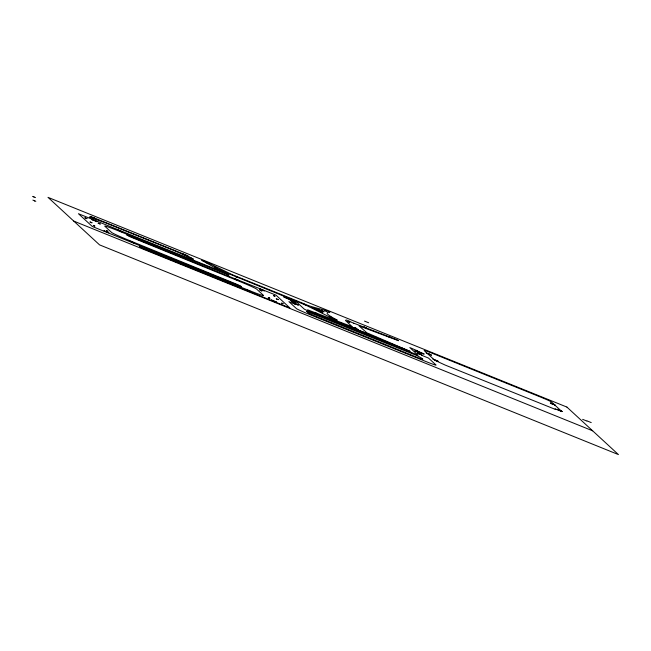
<?xml version="1.0" encoding="UTF-8"?>
<svg xmlns="http://www.w3.org/2000/svg" width="651" height="651" viewBox="0 0 651 651"><rect width="100%" height="100%" fill="white"/><g stroke="black" fill="none" stroke-linecap="round" stroke-linejoin="round"><path stroke-width="0.98" d="M306.792 311.414L413.051 354.054C416.217 354.738 431.32 363.079 416.266 357.017L314.506 315.881L308.94 313.359L306.824 311.471M228.843 275.007L118.555 230.918A17.886 0.781 22.3 0 0 104.819 226.214L111.581 232.448A17.886 0.781 22.3 0 0 128.581 240.162L238.046 284.78L241.554 286.676L92.32 226.507L78.445 213.715L225.051 272.964L228.883 274.999M94.354 218.386L95.803 218.826L91.384 217.133M316.581 309.087L324.019 311.748M324.035 311.772L316.752 309.201L320.951 311.487L312.203 307.573M227.036 275.601L126.782 234.954L130.281 236.858L239.739 281.476A17.886 0.781 22.3 0 1 256.746 289.19L263.509 295.424A17.886 0.781 22.3 0 1 249.764 290.72L139.452 246.664L143.139 248.617L289.874 307.923L276 295.139L227.053 275.625M93.768 217.995L94.843 218.386M214.61 267.154L216.637 268L214.651 267.203M348.944 326.151C350.84 326.794 346.12 324.873 348.114 325.573L357.253 329.219M359.433 330.521L370.346 334.866L368.751 334.459M353.794 323.213C351.507 322.668 345.583 318.502 345.461 320.487L352.232 326.729L307.581 309.811L410.081 351.361L366.847 332.807L359.067 325.899L398.469 340.693L396.5 339.586L353.81 323.197M91.897 219.623L92.816 219.948M91.929 219.647L96.893 221.649M90.074 221.991L92.1 222.837L90.066 222.007M117.432 229.949L118.352 230.267M122.421 231.976L117.497 229.99M235.475 276.52L237.501 277.359L235.475 276.537M260.009 290.151L262.044 290.981L260.034 290.183M249.968 291.379L250.887 291.697M293.577 301.706L295.904 302.813L293.894 302.015M278.221 299.647L276.227 298.825L278.254 299.639M296.115 304.05L298.443 305.156L296.433 304.351M271.426 299.997L276.423 302.015M276.39 302.023L275.601 301.73M354.624 327.681L356.658 328.519L354.624 327.697M416.144 350.368L417.055 350.694L409.837 347.569L418.015 355.161L308.159 310.999L304.326 309.168L296.124 301.608L283.787 296.937L291.819 300.648L290.932 300.355L294.301 303.456L296.351 304.286M417.063 351.8L415.354 351.125M429.123 354.022L431.45 355.129M431.41 355.129L427.308 353.428M419.602 354.144L417.299 353.037L419.342 353.867M435.893 360.255L438.213 361.362L434.079 359.669M552.609 404.116L550.307 403.01L552.349 403.84M312.171 307.532L316.655 309.144M320.683 311.813L322.709 312.651M341.523 323.213L339.537 322.375L340.522 322.839M224.115 271.67L214.887 267.659L201.745 260.302L207.579 262.589L231.951 274.551L303.561 303.529C311.959 307.687 321.439 308.509 329.927 312.114C320.935 312.122 335.835 319.185 337.185 320.137L331.465 317.916L306.011 305.229L217.572 269.164L224.147 271.695M96.861 221.625L95.868 221.177M250.822 291.689L249.764 291.192M357.187 329.203C355.43 328.609 359.913 330.399 358.083 329.797L348.969 326.184M269.132 297.995C266.178 296.913 272.053 299.167 269.148 298.109M550.77 403.156L551.625 403.498M268.578 297.784L269.034 297.963M559.119 410.073L557.11 409.243L561.414 411.131M557.679 409.446L558.957 409.992M185.258 254.997L187.203 255.753M184.64 254.81L188.57 256.348M107.203 230.975L106.39 230.674L108.033 231.333M108.017 232.431L108.937 232.749L107.814 232.244M133.553 242.75L134.472 243.067L133.349 242.563M185.104 254.907L183.143 254.11L186.113 255.461M364.495 321.089L368.645 322.774M426.128 352.899L430.278 354.575M551.478 403.563L555.628 405.239M552.601 404.068L554.652 404.898M191.378 258.349L193.347 259.139L185.616 254.883L92.271 217.141L89.35 217.1L105.568 222.829L175.851 251.245L191.378 258.349L190.93 258.13M290.582 300.591L294.732 302.267M415.932 351.247L420.082 352.923M32.55 196.407L35.504 197.603M291.77 301.12L293.813 301.95M417.055 351.752L419.106 352.582M587.08 420.912L591.23 422.589M582.669 419.358L586.82 421.042M235.019 278.888C230.893 277.57 242.579 282.257 237.062 279.71M260.4 289.304L264.379 290.916L262.597 290.037M432.891 359.14L437.049 360.817M558.241 409.796L562.399 411.473M293.121 302.927L297.271 304.603M418.471 353.591L422.621 355.267M419.594 354.095L421.645 354.925L417.161 351.32L424.2 354.103L416.168 350.401M32.875 200.101L35.829 201.297M107.92 232.334L103.957 230.739L105.063 231.235M133.455 242.652L129.59 241.065L130.599 241.554M249.87 291.282L245.956 289.679L247.014 290.183M73.783 221.112L592.67 430.824M321.903 310.478C319.055 309.445 324.914 311.674 321.92 310.584M121.306 231.463L122.429 231.968M260.506 289.402L259.399 288.906L260.555 289.207M274.242 295.863C271.369 294.822 277.228 297.043 274.266 295.977M401.154 347.756C398.225 346.698 404.157 348.936 401.179 347.862M272.46 300.461L271.459 300.021M325.63 310.706C328.56 312.024 322.847 309.55 325.646 310.82M321.684 312.187L322.693 312.635M321.692 312.293L320.666 311.821M416.803 351.524L414.801 350.694L415.167 351.035M340.514 322.733L341.539 323.205M368.637 334.419L359.458 330.553M94.061 225.669C97.048 227.012 91.221 224.481 94.078 225.775M282.363 303.35C285.333 304.684 279.458 302.145 282.388 303.464M90.424 216.677L94.566 218.402M551.755 403.555L552.194 403.75M189.823 257.584L190.71 258.016M421.946 355.397L428.513 358.083L436.015 364.999A12.939 0.561 22.3 0 1 425.282 361.272L309.518 314.49A12.939 0.561 22.3 0 1 296.425 308.582L288.922 301.665L295.351 304.229L294.455 303.602M184.143 254.533L185.144 255.086M261.466 289.524L261.881 289.907M273.925 301.006L274.34 301.389M235.931 279.206L236.346 279.58M248.389 290.688L248.804 291.062M119.515 230.576L119.93 230.959M131.974 242.058L132.389 242.441M93.98 220.258L94.395 220.632M106.439 231.74L106.854 232.122M33.616 196.626L34.031 197.009M34.357 200.695L34.763 201.078M555.742 409.552L445.072 365.032L434.583 360.133L424.192 350.555A11.091 0.48 22.3 0 1 433.387 353.745L540.297 396.955A11.091 0.48 22.3 0 1 551.527 402.017L561.927 411.603L555.083 408.869L555.751 409.536M206.408 262.556L208.344 263.346L206.408 262.556M364.08 327.014L366.082 327.86L364.08 327.014M388.387 336.543L390.397 337.389L388.387 336.543M84.956 217.816L86.957 218.663L84.956 217.816M98.195 223.171L100.205 224.001L98.195 223.171M303.594 304.05L305.596 304.88L303.667 304.066M347.878 321.448L349.888 322.278L347.911 321.456M374.789 336.811L376.799 337.641L374.87 336.836M315.694 313.098L317.696 313.928L315.776 313.123M330.187 316.915L332.189 317.745L330.228 316.923M566.883 407.062L47.995 197.351L99.562 244.882L618.45 454.593L566.883 407.062"/></g></svg>
